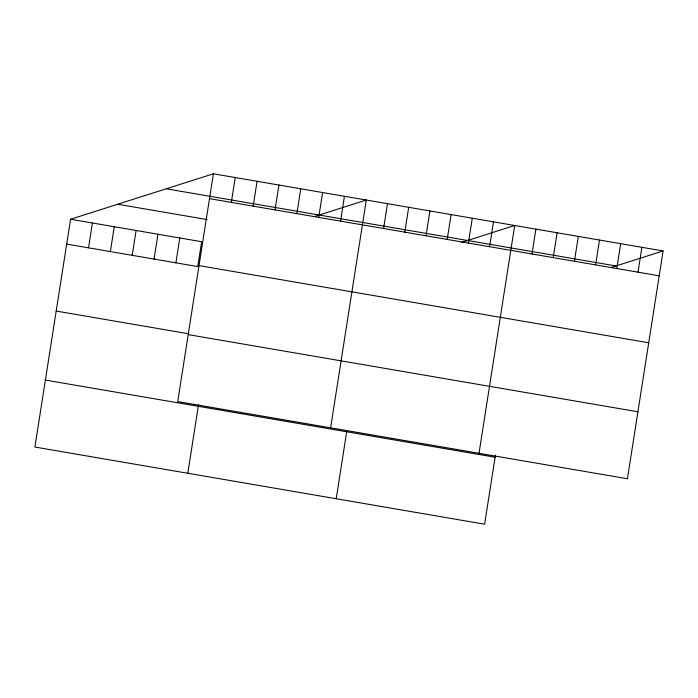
<?xml version="1.0" encoding="UTF-8"?>
<svg xmlns="http://www.w3.org/2000/svg" width="698" height="698" viewBox="0 0 698 698"><rect width="100%" height="100%" fill="white"/><g stroke="black" fill="none" stroke-linecap="round" stroke-linejoin="round"><path stroke-width="1.05" d="M213.387 173.793L177.72 401.594L627.423 478.758L663.1 250.957L213.387 173.793L70.577 219.242L34.9 447.043L484.613 524.207L495.423 455.14M88.524 247.834L92.415 222.985M110.371 251.585L114.263 226.737M132.21 255.328L136.101 230.488M154.057 259.08L157.949 234.231M175.896 262.823L179.787 237.983M187.797 473.279L198.616 404.212M231.343 202.385L235.235 177.545M253.191 206.137L257.073 181.288M275.029 209.88L278.921 185.04M296.877 213.632L300.759 188.783M318.716 217.383L322.607 192.535M340.563 221.126L344.446 196.286M330.616 427.83L366.293 200.029L314.746 216.432M336.2 498.738L346.697 431.765M383.603 228.516L387.495 203.668M404.805 232.155L408.696 207.306M426.007 235.793L429.898 210.944M447.2 239.423L451.091 214.583M468.402 243.061L472.293 218.221M489.603 246.699L493.495 221.859M479.02 453.299L514.696 225.498L461.387 242.459M532.007 253.976L535.898 229.136M553.209 257.614L557.1 232.774M574.41 261.253L578.302 236.404M595.603 264.891L599.495 240.042M616.805 268.529L620.697 243.681M638.007 272.168L641.898 247.319M611.553 267.36L663.1 250.957M166.264 188.792L615.968 265.955M209.505 198.642L659.209 275.806M117.7 204.244L207.158 219.591M70.577 219.242L201.635 241.726L197.743 266.575L66.685 244.091M199.009 265.615L648.721 342.779M56.198 311.064L187.256 333.548M188.207 334.621L637.92 411.785M45.387 380.07L495.1 457.234"/></g></svg>
